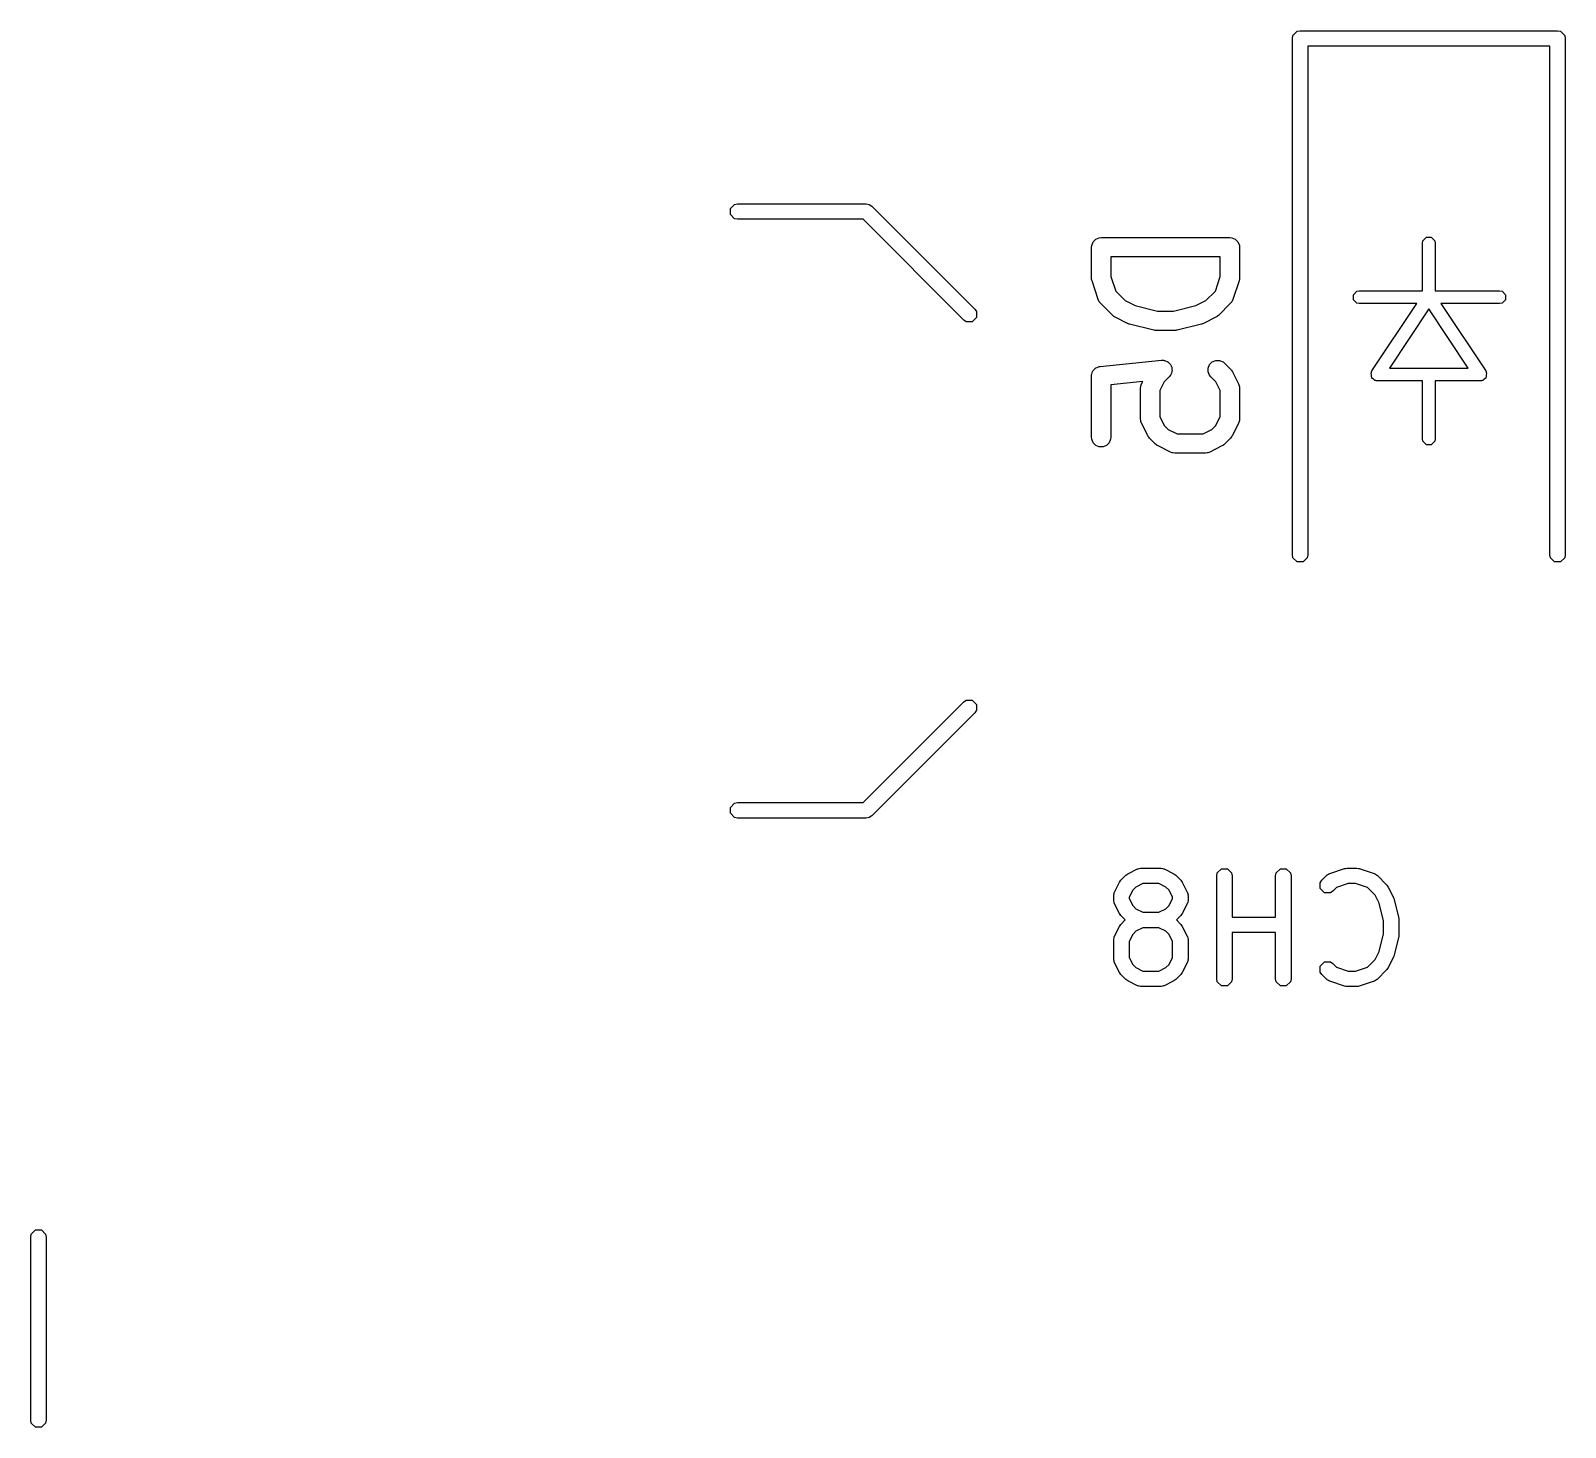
# Model space of a CAD drawing. Extents: x 104 to 228, y -134 to -58.
# Drawn here: x 198.54 to 210.46, y -85.77 to -74.92 of the extents above; entities that cross this region are included whole.
import ezdxf

# ---------------------------------------------------------------- set-up
doc = ezdxf.new("R2010")
doc.units = 0
doc.layers.add('BLACK', color=7, linetype='CONTINUOUS')

msp = doc.modelspace()

# ---------------------------------------------------------------- linework, layer by layer
at = {"layer": 'BLACK', "linetype": 'CONTINUOUS'}
for p, q in [((208.34, -74.98), (208.344567, -74.957039)), ((208.344567, -74.957039), (208.377039, -74.924567)), ((208.377039, -74.924567), (208.4, -74.92)), ((208.4, -74.92), (210.4, -74.92)), ((210.4, -74.92), (210.422961, -74.924567)), ((210.422961, -74.924567), (210.455433, -74.957039)), ((210.455433, -74.957039), (210.46, -74.98)), ((208.34, -78.99), (208.34, -74.98)), ((210.34, -75.04), (208.46, -75.04)), ((208.46, -75.04), (208.46, -78.99)), ((210.34, -78.99), (210.34, -75.04)), ((210.46, -74.98), (210.46, -78.99)), ((203.974567, -76.302039), (204.007039, -76.269567)), ((204.007039, -76.269567), (204.03, -76.265)), ((204.03, -76.265), (205.03, -76.265)), ((205.03, -76.265), (205.052961, -76.269567)), ((205.052961, -76.269567), (205.072426, -76.282574)), ((205.072426, -76.282574), (205.872427, -77.082574)), ((203.974567, -76.347961), (203.974567, -76.302039)), ((204.007039, -76.380433), (203.974567, -76.347961)), ((204.03, -76.385), (204.007039, -76.380433)), ((205.005148, -76.385), (204.03, -76.385)), ((205.787574, -77.167427), (205.005148, -76.385)), ((209.353806, -76.550866), (209.380866, -76.523806)), ((209.380866, -76.523806), (209.419134, -76.523806)), ((209.419134, -76.523806), (209.446194, -76.550866)), ((206.779819, -76.601905), (206.78126, -76.587273)), ((206.779819, -76.84), (206.779819, -76.601905)), ((206.78126, -76.587273), (206.792459, -76.560237)), ((206.792459, -76.560237), (206.813151, -76.539545)), ((206.813151, -76.539545), (206.840187, -76.528346)), ((206.840187, -76.528346), (206.854819, -76.526905)), ((206.854819, -76.526905), (207.854819, -76.526905)), ((207.854819, -76.526905), (207.869451, -76.528346)), ((207.869451, -76.528346), (207.896487, -76.539545)), ((207.896487, -76.539545), (207.917179, -76.560237)), ((207.917179, -76.560237), (207.928378, -76.587273)), ((207.928378, -76.587273), (207.929819, -76.601905)), ((207.929819, -76.601905), (207.929819, -76.84)), ((209.35, -76.57), (209.353806, -76.550866)), ((209.35, -76.94), (209.35, -76.57)), ((209.446194, -76.550866), (209.45, -76.57)), ((209.45, -76.57), (209.45, -76.94)), ((207.779819, -76.676905), (206.929819, -76.676905)), ((206.929819, -76.676905), (206.929819, -76.827829)), ((207.779819, -76.82783), (207.779819, -76.676905)), ((206.780548, -76.847405), (206.779819, -76.84)), ((206.780408, -76.84938), (206.780548, -76.847405)), ((206.780998, -76.851977), (206.780408, -76.84938)), ((206.78126, -76.854632), (206.780998, -76.851977)), ((206.782018, -76.856463), (206.78126, -76.854632)), ((206.783668, -76.863717), (206.782018, -76.856463)), ((206.831287, -77.006574), (206.783668, -76.863717)), ((206.929819, -76.827829), (206.96799, -76.942343)), ((207.741648, -76.942342), (207.779819, -76.82783)), ((207.92597, -76.863718), (207.878351, -77.006574)), ((207.927619, -76.856462), (207.92597, -76.863718)), ((207.928378, -76.854632), (207.927619, -76.856462)), ((207.928639, -76.851978), (207.928378, -76.854632)), ((207.92923, -76.849381), (207.928639, -76.851978)), ((207.929819, -76.84), (207.929089, -76.847406)), ((207.929089, -76.847406), (207.92923, -76.849381)), ((206.96799, -76.942343), (207.042103, -77.016456)), ((207.667534, -77.016455), (207.741648, -76.942342)), ((208.813806, -76.970866), (208.840866, -76.943806)), ((208.813806, -77.009134), (208.813806, -76.970866)), ((208.840866, -76.943806), (208.86, -76.94)), ((208.86, -76.94), (209.35, -76.94)), ((209.45, -76.94), (209.95, -76.94)), ((209.95, -76.94), (209.969134, -76.943806)), ((209.969134, -76.943806), (209.996194, -76.970866)), ((209.996194, -76.970866), (209.996194, -77.009134)), ((205.872427, -77.082574), (205.885433, -77.102039)), ((205.885433, -77.102039), (205.885433, -77.147961)), ((206.837281, -77.019999), (206.831287, -77.006574)), ((206.839046, -77.022034), (206.837281, -77.019999)), ((206.840078, -77.024525), (206.839046, -77.022034)), ((206.849405, -77.03589), (206.840078, -77.024525)), ((206.944643, -77.131128), (206.849405, -77.03589)), ((207.042103, -77.016456), (207.11909, -77.054949)), ((207.11909, -77.054949), (207.292624, -77.098333)), ((207.292624, -77.098333), (207.417013, -77.098333)), ((207.417013, -77.098333), (207.590547, -77.054949)), ((207.590547, -77.054949), (207.667534, -77.016455)), ((207.860233, -77.03589), (207.764994, -77.131128)), ((207.869561, -77.024525), (207.860233, -77.03589)), ((207.870592, -77.022034), (207.869561, -77.024525)), ((207.872357, -77.02), (207.870592, -77.022034)), ((207.878351, -77.006574), (207.872357, -77.02)), ((208.840866, -77.036194), (208.813806, -77.009134)), ((208.86, -77.04), (208.840866, -77.036194)), ((209.306574, -77.04), (208.86, -77.04)), ((208.958397, -77.562265), (209.306574, -77.04)), ((209.399999, -77.080138), (209.093426, -77.54)), ((209.706574, -77.54), (209.399999, -77.080138)), ((209.95, -77.04), (209.493426, -77.04)), ((209.493426, -77.04), (209.841602, -77.562265)), ((209.969134, -77.036194), (209.95, -77.04)), ((209.996194, -77.009134), (209.969134, -77.036194)), ((205.807039, -77.180433), (205.787574, -77.167427)), ((205.852961, -77.180433), (205.807039, -77.180433)), ((205.885433, -77.147961), (205.852961, -77.180433)), ((206.950393, -77.135848), (206.944643, -77.131128)), ((206.951692, -77.137345), (206.950393, -77.135848)), ((206.953946, -77.138764), (206.951692, -77.137345)), ((206.956008, -77.140456), (206.953946, -77.138764)), ((206.95784, -77.141214), (206.956008, -77.140456)), ((206.964135, -77.145177), (206.95784, -77.141214)), ((207.059373, -77.192796), (206.964135, -77.145177)), ((207.060442, -77.193205), (207.059373, -77.192796)), ((207.060878, -77.193528), (207.060442, -77.193205)), ((207.067014, -77.19572), (207.060878, -77.193528)), ((207.073104, -77.198051), (207.067014, -77.19572)), ((207.073644, -77.198089), (207.073104, -77.198051)), ((207.074724, -77.198475), (207.073644, -77.198089)), ((207.2652, -77.246094), (207.074724, -77.198475)), ((207.634913, -77.198475), (207.444437, -77.246094)), ((207.635992, -77.198089), (207.634913, -77.198475)), ((207.636532, -77.198051), (207.635992, -77.198089)), ((207.642613, -77.195723), (207.636532, -77.198051)), ((207.648759, -77.193528), (207.642613, -77.195723)), ((207.649194, -77.193205), (207.648759, -77.193528)), ((207.650264, -77.192796), (207.649194, -77.193205)), ((207.745502, -77.145177), (207.650264, -77.192796)), ((207.751798, -77.141213), (207.745502, -77.145177)), ((207.753628, -77.140456), (207.751798, -77.141213)), ((207.755686, -77.138766), (207.753628, -77.140456)), ((207.757945, -77.137345), (207.755686, -77.138766)), ((207.759244, -77.135846), (207.757945, -77.137345)), ((207.764994, -77.131128), (207.759244, -77.135846)), ((207.267736, -77.246469), (207.2652, -77.246094)), ((207.268758, -77.246892), (207.267736, -77.246469)), ((207.27427, -77.247434), (207.268758, -77.246892)), ((207.279744, -77.248244), (207.27427, -77.247434)), ((207.280836, -77.248081), (207.279744, -77.248244)), ((207.28339, -77.248333), (207.280836, -77.248081)), ((207.426247, -77.248333), (207.28339, -77.248333)), ((207.4288, -77.248081), (207.426247, -77.248333)), ((207.429893, -77.248244), (207.4288, -77.248081)), ((207.435366, -77.247434), (207.429893, -77.248244)), ((207.440879, -77.246892), (207.435366, -77.247434)), ((207.4419, -77.246469), (207.440879, -77.246892)), ((207.444437, -77.246094), (207.4419, -77.246469)), ((206.847356, -77.527277), (207.323546, -77.479658)), ((207.323546, -77.479658), (207.338249, -77.479636)), ((207.338249, -77.479636), (207.341865, -77.480727)), ((206.779819, -77.601905), (206.780351, -77.596493)), ((206.780169, -77.594665), (206.780707, -77.592878)), ((206.780351, -77.596493), (206.780169, -77.594665)), ((206.780707, -77.592878), (206.78126, -77.587273)), ((206.78126, -77.587273), (206.785454, -77.577146)), ((206.785454, -77.577146), (206.788622, -77.566649)), ((206.788622, -77.566649), (206.791013, -77.563725)), ((206.791013, -77.563725), (206.792459, -77.560237)), ((206.792459, -77.560237), (206.800212, -77.552483)), ((206.800212, -77.552483), (206.807153, -77.544001)), ((206.807153, -77.544001), (206.810479, -77.542216)), ((206.810479, -77.542216), (206.813151, -77.539545)), ((206.813151, -77.539545), (206.82328, -77.535349)), ((206.82328, -77.535349), (206.83294, -77.530167)), ((206.83294, -77.530167), (206.838464, -77.529059)), ((206.838464, -77.529059), (206.840187, -77.528346)), ((206.840187, -77.528346), (206.842024, -77.528346)), ((206.842024, -77.528346), (206.847356, -77.527277)), ((207.341865, -77.480727), (207.34564, -77.480727)), ((207.34564, -77.480727), (207.355764, -77.48492)), ((207.355764, -77.48492), (207.366265, -77.488089)), ((207.366265, -77.488089), (207.369189, -77.490481)), ((207.369189, -77.490481), (207.372676, -77.491926)), ((207.372676, -77.491926), (207.380424, -77.499674)), ((207.380424, -77.499674), (207.388913, -77.50662)), ((207.393369, -77.595954), (207.384042, -77.607319)), ((207.388913, -77.50662), (207.390698, -77.509948)), ((207.390698, -77.509948), (207.393369, -77.512619)), ((207.393369, -77.512619), (207.397562, -77.522743)), ((207.394814, -77.592465), (207.393369, -77.595954)), ((207.397206, -77.589542), (207.394814, -77.592465)), ((207.400373, -77.579044), (207.397206, -77.589542)), ((207.397562, -77.522743), (207.402747, -77.532407)), ((207.404568, -77.568918), (207.400373, -77.579044)), ((207.402747, -77.532407), (207.403122, -77.536166)), ((207.403122, -77.536166), (207.404568, -77.539655)), ((207.404568, -77.539655), (207.404568, -77.550616)), ((207.404568, -77.550616), (207.405659, -77.561526)), ((207.405659, -77.561526), (207.404568, -77.565141)), ((207.404568, -77.565141), (207.404568, -77.568918)), ((207.686021, -77.539655), (207.697219, -77.512619)), ((207.686021, -77.568918), (207.686021, -77.539655)), ((207.69722, -77.595954), (207.686021, -77.568918)), ((207.697219, -77.512619), (207.717912, -77.491926)), ((207.706548, -77.60732), (207.69722, -77.595954)), ((207.717912, -77.491926), (207.744948, -77.480727)), ((207.744948, -77.480727), (207.774211, -77.480727)), ((207.774211, -77.480727), (207.801247, -77.491925)), ((207.801247, -77.491925), (207.812612, -77.501252)), ((207.812612, -77.501252), (207.860232, -77.548871)), ((207.860232, -77.548871), (207.86495, -77.55462)), ((207.86495, -77.55462), (207.86645, -77.555921)), ((207.86645, -77.555921), (207.867872, -77.55818)), ((207.867872, -77.55818), (207.86956, -77.560237)), ((207.86956, -77.560237), (207.870317, -77.562064)), ((207.870317, -77.562064), (207.874282, -77.568364)), ((207.874282, -77.568364), (207.921901, -77.663602)), ((208.950951, -77.580297), (208.953806, -77.573383)), ((208.953806, -77.594572), (208.950951, -77.580297)), ((208.953806, -77.570866), (208.955576, -77.569095)), ((208.953806, -77.573383), (208.953806, -77.570866)), ((208.953806, -77.609134), (208.953806, -77.594572)), ((208.955576, -77.569095), (208.958397, -77.562265)), ((209.093426, -77.54), (209.706574, -77.54)), ((209.841602, -77.562265), (209.844422, -77.569094)), ((209.844422, -77.569094), (209.846194, -77.570866)), ((209.846194, -77.570866), (209.846194, -77.573383)), ((209.846194, -77.573383), (209.849049, -77.580296)), ((209.849049, -77.580296), (209.846194, -77.594571)), ((209.846194, -77.594571), (209.846194, -77.609134)), ((206.779819, -78.078095), (206.779819, -77.601905)), ((207.178009, -77.64496), (206.929819, -77.669779)), ((206.929819, -77.669779), (206.929819, -78.078095)), ((207.160771, -77.697143), (207.162212, -77.682511)), ((207.160771, -77.935238), (207.160771, -77.697143)), ((207.162212, -77.682511), (207.163243, -77.680021)), ((207.163243, -77.680021), (207.163434, -77.677334)), ((207.163434, -77.677334), (207.168689, -77.663602)), ((207.168689, -77.663602), (207.178009, -77.64496)), ((207.345029, -77.646332), (207.310771, -77.714848)), ((207.310771, -77.714848), (207.310771, -77.917533)), ((207.384042, -77.607319), (207.345029, -77.646332)), ((207.745561, -77.646332), (207.706548, -77.60732)), ((207.779819, -77.714848), (207.745561, -77.646332)), ((207.779819, -77.917533), (207.779819, -77.714848)), ((207.921901, -77.663602), (207.927156, -77.677333)), ((207.927156, -77.677333), (207.927347, -77.680022)), ((207.927347, -77.680022), (207.928378, -77.682511)), ((207.928378, -77.682511), (207.929819, -77.697143)), ((207.929819, -77.697143), (207.929819, -77.935238)), ((208.957446, -77.612774), (208.953806, -77.609134)), ((208.958456, -77.617822), (208.957446, -77.612774)), ((208.970569, -77.625897), (208.958456, -77.617822)), ((208.980866, -77.636194), (208.970569, -77.625897)), ((208.988203, -77.637653), (208.980866, -77.636194)), ((208.990297, -77.639049), (208.988203, -77.637653)), ((208.992751, -77.638558), (208.990297, -77.639049)), ((209, -77.64), (208.992751, -77.638558)), ((209.35, -77.64), (209, -77.64)), ((209.35, -78.09), (209.35, -77.64)), ((209.8, -77.64), (209.45, -77.64)), ((209.45, -77.64), (209.45, -78.09)), ((209.807248, -77.638558), (209.8, -77.64)), ((209.809703, -77.639049), (209.807248, -77.638558)), ((209.811796, -77.637653), (209.809703, -77.639049)), ((209.819134, -77.636194), (209.811796, -77.637653)), ((209.82943, -77.625897), (209.819134, -77.636194)), ((209.841544, -77.617822), (209.82943, -77.625897)), ((209.842553, -77.612774), (209.841544, -77.617822)), ((209.846194, -77.609134), (209.842553, -77.612774)), ((207.162212, -77.94987), (207.160771, -77.935238)), ((207.163243, -77.952359), (207.162212, -77.94987)), ((207.163434, -77.955047), (207.163243, -77.952359)), ((207.168689, -77.968779), (207.163434, -77.955047)), ((207.310771, -77.917533), (207.345029, -77.986049)), ((207.745561, -77.986048), (207.779819, -77.917533)), ((207.927156, -77.955048), (207.921901, -77.968779)), ((207.927347, -77.952358), (207.927156, -77.955048)), ((207.928378, -77.94987), (207.927347, -77.952358)), ((207.929819, -77.935238), (207.928378, -77.94987)), ((207.216308, -78.064017), (207.168689, -77.968779)), ((207.220272, -78.070316), (207.216308, -78.064017)), ((207.22103, -78.072144), (207.220272, -78.070316)), ((207.222718, -78.0742), (207.22103, -78.072144)), ((207.22414, -78.07646), (207.222718, -78.0742)), ((207.345029, -77.986049), (207.375436, -78.016456)), ((207.375436, -78.016456), (207.443952, -78.050714)), ((207.443952, -78.050714), (207.646637, -78.050714)), ((207.646637, -78.050714), (207.715153, -78.016455)), ((207.715153, -78.016455), (207.745561, -77.986048)), ((207.867872, -78.0742), (207.86645, -78.07646)), ((207.86956, -78.072144), (207.867872, -78.0742)), ((207.870317, -78.070316), (207.86956, -78.072144)), ((207.874282, -78.064017), (207.870317, -78.070316)), ((207.921901, -77.968779), (207.874282, -78.064017)), ((206.78126, -78.092727), (206.779819, -78.078095)), ((206.792459, -78.119763), (206.78126, -78.092727)), ((206.813151, -78.140455), (206.792459, -78.119763)), ((206.840187, -78.151654), (206.813151, -78.140455)), ((206.869451, -78.151654), (206.840187, -78.151654)), ((206.896487, -78.140455), (206.869451, -78.151654)), ((206.917179, -78.119763), (206.896487, -78.140455)), ((206.928378, -78.092727), (206.917179, -78.119763)), ((206.929819, -78.078095), (206.928378, -78.092727)), ((207.225638, -78.077759), (207.22414, -78.07646)), ((207.230357, -78.083509), (207.225638, -78.077759)), ((207.277976, -78.131128), (207.230357, -78.083509)), ((207.283725, -78.135846), (207.277976, -78.131128)), ((207.285025, -78.137345), (207.283725, -78.135846)), ((207.287284, -78.138766), (207.285025, -78.137345)), ((207.289341, -78.140455), (207.287284, -78.138766)), ((207.291168, -78.141212), (207.289341, -78.140455)), ((207.297468, -78.145177), (207.291168, -78.141212)), ((207.392706, -78.192796), (207.297468, -78.145177)), ((207.406437, -78.198051), (207.392706, -78.192796)), ((207.697883, -78.192796), (207.684151, -78.198051)), ((207.793121, -78.145177), (207.697883, -78.192796)), ((207.799417, -78.141213), (207.793121, -78.145177)), ((207.801247, -78.140456), (207.799417, -78.141213)), ((207.803305, -78.138766), (207.801247, -78.140456)), ((207.805564, -78.137345), (207.803305, -78.138766)), ((207.806863, -78.135846), (207.805564, -78.137345)), ((207.812612, -78.131129), (207.806863, -78.135846)), ((207.860232, -78.08351), (207.812612, -78.131129)), ((207.86495, -78.07776), (207.860232, -78.08351)), ((207.86645, -78.07646), (207.86495, -78.07776)), ((209.353806, -78.109134), (209.35, -78.09)), ((209.380866, -78.136194), (209.353806, -78.109134)), ((209.419134, -78.136194), (209.380866, -78.136194)), ((209.446194, -78.109134), (209.419134, -78.136194)), ((209.45, -78.09), (209.446194, -78.109134)), ((207.409126, -78.198242), (207.406437, -78.198051)), ((207.411615, -78.199273), (207.409126, -78.198242)), ((207.426247, -78.200714), (207.411615, -78.199273)), ((207.664342, -78.200714), (207.426247, -78.200714)), ((207.678974, -78.199273), (207.664342, -78.200714)), ((207.681463, -78.198241), (207.678974, -78.199273)), ((207.684151, -78.198051), (207.681463, -78.198241)), ((208.344567, -79.012961), (208.34, -78.99)), ((208.377039, -79.045433), (208.344567, -79.012961)), ((208.455433, -79.012961), (208.422961, -79.045433)), ((208.46, -78.99), (208.455433, -79.012961)), ((210.344567, -79.012961), (210.34, -78.99)), ((210.377039, -79.045433), (210.344567, -79.012961)), ((210.455433, -79.012961), (210.422961, -79.045433)), ((210.46, -78.99), (210.455433, -79.012961)), ((208.422961, -79.045433), (208.377039, -79.045433)), ((210.422961, -79.045433), (210.377039, -79.045433)), ((205.005148, -80.915), (205.787574, -80.132573)), ((205.872427, -80.217426), (205.072426, -81.017426)), ((205.787574, -80.132573), (205.807039, -80.119567)), ((205.807039, -80.119567), (205.852961, -80.119567)), ((205.852961, -80.119567), (205.885433, -80.152039)), ((205.885433, -80.197961), (205.872427, -80.217426)), ((205.885433, -80.152039), (205.885433, -80.197961)), ((203.974567, -80.952039), (204.007039, -80.919567)), ((204.007039, -80.919567), (204.03, -80.915)), ((204.03, -80.915), (205.005148, -80.915)), ((203.974567, -80.997961), (203.974567, -80.952039)), ((204.007039, -81.030433), (203.974567, -80.997961)), ((204.03, -81.035), (204.007039, -81.030433)), ((205.03, -81.035), (204.03, -81.035)), ((205.052961, -81.030433), (205.03, -81.035)), ((205.072426, -81.017426), (205.052961, -81.030433)), ((206.99681, -81.533212), (207.002712, -81.525606)), ((207.002712, -81.525606), (207.00805, -81.517619)), ((207.00805, -81.517619), (207.046144, -81.479524)), ((207.046144, -81.479524), (207.054138, -81.474181)), ((207.054138, -81.474181), (207.061738, -81.468284)), ((207.061738, -81.468284), (207.13793, -81.430189)), ((207.13793, -81.430189), (207.140827, -81.429395)), ((207.140827, -81.429395), (207.141801, -81.428422)), ((207.141801, -81.428422), (207.151235, -81.426545)), ((207.151235, -81.426545), (207.160509, -81.424006)), ((207.160509, -81.424006), (207.161814, -81.424441)), ((207.161814, -81.424441), (207.164762, -81.423855)), ((207.164762, -81.423855), (207.317143, -81.423855)), ((207.317143, -81.423855), (207.32009, -81.424441)), ((207.32009, -81.424441), (207.321396, -81.424006)), ((207.321396, -81.424006), (207.330671, -81.426545)), ((207.330671, -81.426545), (207.340104, -81.428422)), ((207.340104, -81.428422), (207.341077, -81.429395)), ((207.341077, -81.429395), (207.343976, -81.430189)), ((207.343976, -81.430189), (207.420166, -81.468284)), ((207.420166, -81.468284), (207.427767, -81.474184)), ((207.427767, -81.474184), (207.435759, -81.479524)), ((207.435759, -81.479524), (207.473854, -81.517618)), ((207.473854, -81.517618), (207.4792, -81.525618)), ((207.4792, -81.525618), (207.485093, -81.533212)), ((207.75238, -81.483855), (207.756947, -81.460894)), ((207.75238, -82.283855), (207.75238, -81.483855)), ((207.756947, -81.460894), (207.789419, -81.428422)), ((207.789419, -81.428422), (207.835341, -81.428422)), ((207.835341, -81.428422), (207.867813, -81.460894)), ((207.867813, -81.460894), (207.87238, -81.483855)), ((207.87238, -81.483855), (207.87238, -81.804807)), ((208.209523, -81.483855), (208.21409, -81.460894)), ((208.209523, -81.804807), (208.209523, -81.483855)), ((208.21409, -81.460894), (208.246562, -81.428422)), ((208.246562, -81.428422), (208.292484, -81.428422)), ((208.292484, -81.428422), (208.324956, -81.460894)), ((208.324956, -81.460894), (208.329523, -81.483855)), ((208.329523, -81.483855), (208.329523, -82.283855)), ((208.556947, -81.537083), (208.569954, -81.517618)), ((208.569954, -81.517618), (208.60805, -81.479523)), ((208.60805, -81.479523), (208.610548, -81.477853)), ((208.610548, -81.477853), (208.611164, -81.476623)), ((208.611164, -81.476623), (208.619515, -81.471862)), ((208.619515, -81.471862), (208.627515, -81.466517)), ((208.627515, -81.466517), (208.628892, -81.466517)), ((208.628892, -81.466517), (208.631502, -81.465029)), ((208.631502, -81.465029), (208.745787, -81.426934)), ((208.745787, -81.426934), (208.755327, -81.425731)), ((208.755327, -81.425731), (208.764761, -81.423855)), ((208.764761, -81.423855), (208.840952, -81.423855)), ((208.840952, -81.423855), (208.850385, -81.425731)), ((208.850385, -81.425731), (208.859926, -81.426934)), ((208.859926, -81.426934), (208.974212, -81.465029)), ((208.974212, -81.465029), (208.976822, -81.466517)), ((208.976822, -81.466517), (208.978199, -81.466517)), ((208.978199, -81.466517), (208.986188, -81.471855)), ((208.986188, -81.471855), (208.99455, -81.476622)), ((208.99455, -81.476622), (208.995166, -81.477855)), ((208.995166, -81.477855), (208.997664, -81.479524)), ((208.997664, -81.479524), (209.073854, -81.555714)), ((206.952381, -81.636236), (206.952967, -81.633288)), ((206.952381, -81.674331), (206.952381, -81.636236)), ((206.952532, -81.631983), (206.955071, -81.622707)), ((206.952967, -81.633288), (206.952532, -81.631983)), ((206.955071, -81.622707), (206.956948, -81.613275)), ((206.956948, -81.613275), (206.957921, -81.612301)), ((206.957921, -81.612301), (206.958715, -81.609403)), ((206.958715, -81.609403), (206.99681, -81.533212)), ((207.099788, -81.595585), (207.072381, -81.6504)), ((207.072381, -81.6504), (207.072381, -81.660166)), ((207.124111, -81.571262), (207.099788, -81.595585)), ((207.178927, -81.543855), (207.124111, -81.571262)), ((207.302978, -81.543855), (207.178927, -81.543855)), ((207.357793, -81.571262), (207.302978, -81.543855)), ((207.382117, -81.595587), (207.357793, -81.571262)), ((207.409524, -81.6504), (207.382117, -81.595587)), ((207.409524, -81.660166), (207.409524, -81.6504)), ((207.485093, -81.533212), (207.523189, -81.609403)), ((207.523189, -81.609403), (207.523982, -81.6123)), ((207.523982, -81.6123), (207.524957, -81.613275)), ((207.524957, -81.613275), (207.526833, -81.622711)), ((207.526833, -81.622711), (207.529373, -81.631982)), ((207.529373, -81.631982), (207.528937, -81.633288)), ((207.528937, -81.633288), (207.529524, -81.636236)), ((207.529524, -81.636236), (207.529524, -81.674331)), ((208.556947, -81.583005), (208.556947, -81.537083)), ((208.589418, -81.615478), (208.556947, -81.583005)), ((208.63534, -81.615478), (208.589418, -81.615478)), ((208.654806, -81.602472), (208.63534, -81.615478)), ((208.682886, -81.574392), (208.654806, -81.602472)), ((208.774498, -81.543855), (208.682886, -81.574392)), ((208.831215, -81.543855), (208.774498, -81.543855)), ((208.922828, -81.574392), (208.831215, -81.543855)), ((208.982114, -81.633678), (208.922828, -81.574392)), ((209.012913, -81.695276), (208.982114, -81.633678)), ((209.073854, -81.555714), (209.079191, -81.563701)), ((209.079191, -81.563701), (209.085094, -81.571307)), ((209.085094, -81.571307), (209.123189, -81.647499)), ((209.123189, -81.647499), (209.124925, -81.653838)), ((206.952967, -81.677278), (206.952381, -81.674331)), ((206.952532, -81.678584), (206.952967, -81.677278)), ((206.955071, -81.687859), (206.952532, -81.678584)), ((206.956948, -81.697292), (206.955071, -81.687859)), ((206.957921, -81.698265), (206.956948, -81.697292)), ((206.958715, -81.701164), (206.957921, -81.698265)), ((206.99681, -81.777354), (206.958715, -81.701164)), ((207.072381, -81.660166), (207.099788, -81.71498)), ((207.099788, -81.71498), (207.124112, -81.739305)), ((207.124112, -81.739305), (207.178927, -81.766712)), ((207.178927, -81.766712), (207.302978, -81.766712)), ((207.302978, -81.766712), (207.357791, -81.739305)), ((207.357791, -81.739305), (207.382117, -81.714978)), ((207.382117, -81.714978), (207.409524, -81.660166)), ((207.523189, -81.701165), (207.485093, -81.777354)), ((207.523982, -81.698266), (207.523189, -81.701165)), ((207.524957, -81.697292), (207.523982, -81.698266)), ((207.526833, -81.687857), (207.524957, -81.697292)), ((207.529373, -81.678585), (207.526833, -81.687857)), ((207.529524, -81.674331), (207.528937, -81.677278)), ((207.528937, -81.677278), (207.529373, -81.678585)), ((209.047619, -81.834096), (209.012913, -81.695276)), ((209.124925, -81.653838), (209.127731, -81.659779)), ((209.127731, -81.659779), (209.165828, -81.81216)), ((206.958715, -81.95226), (206.99681, -81.876069)), ((207.002707, -81.784952), (206.99681, -81.777354)), ((206.99681, -81.876069), (207.002712, -81.868463)), ((207.008049, -81.792947), (207.002707, -81.784952)), ((207.002712, -81.868463), (207.00805, -81.860476)), ((207.041813, -81.826712), (207.008049, -81.792947)), ((207.00805, -81.860476), (207.041813, -81.826712)), ((207.178927, -81.886712), (207.124111, -81.914119)), ((207.302978, -81.886712), (207.178927, -81.886712)), ((207.357793, -81.914119), (207.302978, -81.886712)), ((207.473855, -81.792947), (207.44009, -81.826712)), ((207.44009, -81.826712), (207.473854, -81.860475)), ((207.473854, -81.860475), (207.4792, -81.868475)), ((207.479199, -81.784947), (207.473855, -81.792947)), ((207.485093, -81.777354), (207.479199, -81.784947)), ((207.4792, -81.868475), (207.485093, -81.876069)), ((207.485093, -81.876069), (207.523189, -81.95226)), ((207.87238, -81.804807), (208.209523, -81.804807)), ((209.047619, -81.933613), (209.047619, -81.834096)), ((209.165828, -81.81216), (209.166185, -81.819504)), ((209.166185, -81.819504), (209.167619, -81.826712)), ((209.167619, -81.826712), (209.167619, -81.940998)), ((206.952381, -81.979093), (206.952967, -81.976145)), ((206.952381, -82.131474), (206.952381, -81.979093)), ((206.952532, -81.97484), (206.955071, -81.965564)), ((206.952967, -81.976145), (206.952532, -81.97484)), ((206.955071, -81.965564), (206.956948, -81.956132)), ((206.956948, -81.956132), (206.957921, -81.955158)), ((206.957921, -81.955158), (206.958715, -81.95226)), ((207.099788, -81.938442), (207.072381, -81.993257)), ((207.072381, -81.993257), (207.072381, -82.117309)), ((207.124111, -81.914119), (207.099788, -81.938442)), ((207.382117, -81.938444), (207.357793, -81.914119)), ((207.409524, -81.993257), (207.382117, -81.938444)), ((207.409524, -82.117309), (207.409524, -81.993257)), ((207.523189, -81.95226), (207.523982, -81.955157)), ((207.523982, -81.955157), (207.524957, -81.956132)), ((207.524957, -81.956132), (207.526833, -81.965568)), ((207.526833, -81.965568), (207.529373, -81.974839)), ((207.529373, -81.974839), (207.528937, -81.976145)), ((207.528937, -81.976145), (207.529524, -81.979093)), ((207.529524, -81.979093), (207.529524, -82.131474)), ((208.209523, -81.924807), (207.87238, -81.924807)), ((207.87238, -81.924807), (207.87238, -82.283855)), ((208.209523, -82.283855), (208.209523, -81.924807)), ((209.012913, -82.072432), (209.047619, -81.933613)), ((209.165828, -81.95555), (209.127731, -82.107931)), ((209.166185, -81.948205), (209.165828, -81.95555)), ((209.167619, -81.940998), (209.166185, -81.948205)), ((207.072381, -82.117309), (207.099788, -82.172123)), ((207.382117, -82.172121), (207.409524, -82.117309)), ((208.982115, -82.13403), (209.012913, -82.072432)), ((209.123189, -82.120212), (209.085094, -82.196402)), ((209.124925, -82.11387), (209.123189, -82.120212)), ((209.127731, -82.107931), (209.124925, -82.11387)), ((206.952967, -82.134421), (206.952381, -82.131474)), ((206.952532, -82.135727), (206.952967, -82.134421)), ((206.955071, -82.145002), (206.952532, -82.135727)), ((206.956948, -82.154435), (206.955071, -82.145002)), ((206.957921, -82.155408), (206.956948, -82.154435)), ((206.958715, -82.158307), (206.957921, -82.155408)), ((206.99681, -82.234497), (206.958715, -82.158307)), ((207.002707, -82.242095), (206.99681, -82.234497)), ((207.008049, -82.25009), (207.002707, -82.242095)), ((207.099788, -82.172123), (207.124112, -82.196448)), ((207.124112, -82.196448), (207.178927, -82.223855)), ((207.178927, -82.223855), (207.302978, -82.223855)), ((207.302978, -82.223855), (207.357791, -82.196448)), ((207.357791, -82.196448), (207.382117, -82.172121)), ((207.479199, -82.24209), (207.473855, -82.25009)), ((207.485093, -82.234497), (207.479199, -82.24209)), ((207.523189, -82.158308), (207.485093, -82.234497)), ((207.523982, -82.155409), (207.523189, -82.158308)), ((207.524957, -82.154435), (207.523982, -82.155409)), ((207.526833, -82.145), (207.524957, -82.154435)), ((207.529373, -82.135728), (207.526833, -82.145)), ((207.529524, -82.131474), (207.528937, -82.134421)), ((207.528937, -82.134421), (207.529373, -82.135728)), ((208.556947, -82.184703), (208.589419, -82.152231)), ((208.556947, -82.230625), (208.556947, -82.184703)), ((208.569954, -82.25009), (208.556947, -82.230625)), ((208.589419, -82.152231), (208.635341, -82.152231)), ((208.635341, -82.152231), (208.654806, -82.165238)), ((208.654806, -82.165238), (208.682885, -82.193317)), ((208.682885, -82.193317), (208.774498, -82.223855)), ((208.774498, -82.223855), (208.831215, -82.223855)), ((208.831215, -82.223855), (208.922826, -82.193318)), ((208.922826, -82.193318), (208.982115, -82.13403)), ((209.073855, -82.211995), (208.997665, -82.288186)), ((209.079198, -82.203998), (209.073855, -82.211995)), ((209.085094, -82.196402), (209.079198, -82.203998)), ((207.046144, -82.288186), (207.008049, -82.25009)), ((207.054138, -82.293528), (207.046144, -82.288186)), ((207.061738, -82.299426), (207.054138, -82.293528)), ((207.13793, -82.337521), (207.061738, -82.299426)), ((207.140827, -82.338314), (207.13793, -82.337521)), ((207.141801, -82.339288), (207.140827, -82.338314)), ((207.151235, -82.341164), (207.141801, -82.339288)), ((207.160509, -82.343704), (207.151235, -82.341164)), ((207.161814, -82.343268), (207.160509, -82.343704)), ((207.164762, -82.343855), (207.161814, -82.343268)), ((207.317143, -82.343855), (207.164762, -82.343855)), ((207.32009, -82.343268), (207.317143, -82.343855)), ((207.321396, -82.343704), (207.32009, -82.343268)), ((207.330671, -82.341164), (207.321396, -82.343704)), ((207.340104, -82.339288), (207.330671, -82.341164)), ((207.341077, -82.338314), (207.340104, -82.339288)), ((207.343976, -82.337521), (207.341077, -82.338314)), ((207.420166, -82.299426), (207.343976, -82.337521)), ((207.427761, -82.29353), (207.420166, -82.299426)), ((207.43576, -82.288186), (207.427761, -82.29353)), ((207.473855, -82.25009), (207.43576, -82.288186)), ((207.756947, -82.306816), (207.75238, -82.283855)), ((207.789419, -82.339288), (207.756947, -82.306816)), ((207.835341, -82.339288), (207.789419, -82.339288)), ((207.867813, -82.306816), (207.835341, -82.339288)), ((207.87238, -82.283855), (207.867813, -82.306816)), ((208.21409, -82.306816), (208.209523, -82.283855)), ((208.246562, -82.339288), (208.21409, -82.306816)), ((208.292484, -82.339288), (208.246562, -82.339288)), ((208.324956, -82.306816), (208.292484, -82.339288)), ((208.329523, -82.283855), (208.324956, -82.306816)), ((208.60805, -82.288186), (208.569954, -82.25009)), ((208.610548, -82.289855), (208.60805, -82.288186)), ((208.611164, -82.291087), (208.610548, -82.289855)), ((208.619519, -82.29585), (208.611164, -82.291087)), ((208.627515, -82.301193), (208.619519, -82.29585)), ((208.628892, -82.301193), (208.627515, -82.301193)), ((208.631502, -82.302681), (208.628892, -82.301193)), ((208.745787, -82.340776), (208.631502, -82.302681)), ((208.755327, -82.341978), (208.745787, -82.340776)), ((208.764761, -82.343855), (208.755327, -82.341978)), ((208.840952, -82.343855), (208.764761, -82.343855)), ((208.850385, -82.341978), (208.840952, -82.343855)), ((208.859926, -82.340776), (208.850385, -82.341978)), ((208.974212, -82.302681), (208.859926, -82.340776)), ((208.976822, -82.301193), (208.974212, -82.302681)), ((208.9782, -82.301193), (208.976822, -82.301193)), ((208.986195, -82.29585), (208.9782, -82.301193)), ((208.99455, -82.291088), (208.986195, -82.29585)), ((208.995166, -82.289855), (208.99455, -82.291088)), ((208.997665, -82.288186), (208.995166, -82.289855)), ((198.54, -84.288748), (198.544567, -84.265787)), ((198.544567, -84.265787), (198.577039, -84.233315)), ((198.577039, -84.233315), (198.622961, -84.233315)), ((198.622961, -84.233315), (198.655433, -84.265787)), ((198.655433, -84.265787), (198.66, -84.288748)), ((198.54, -85.711252), (198.54, -84.288748)), ((198.66, -84.288748), (198.66, -85.711252)), ((198.544567, -85.734213), (198.54, -85.711252)), ((198.577039, -85.766685), (198.544567, -85.734213)), ((198.622961, -85.766685), (198.577039, -85.766685)), ((198.655433, -85.734213), (198.622961, -85.766685)), ((198.66, -85.711252), (198.655433, -85.734213))]:
    msp.add_line(p, q, dxfattribs=at)

doc.saveas('drawing.dxf')
